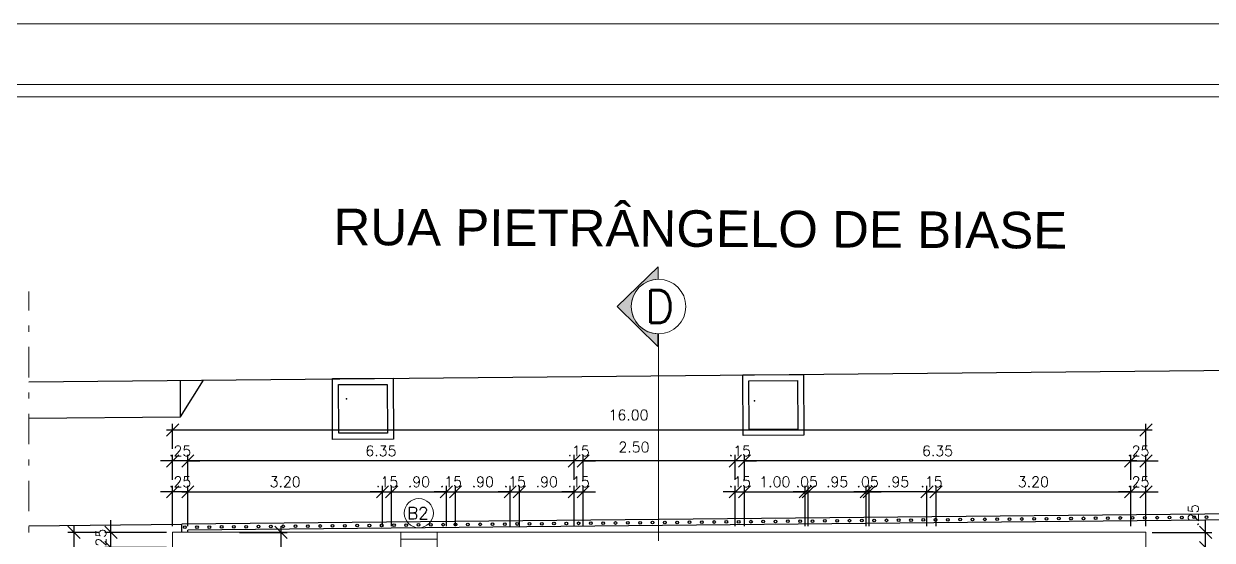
# Model space of a CAD drawing. Header units: millimetres. Extents: x 521 to 1055, y 261 to 520.
# Drawn here: x 563.24 to 582.78, y 336.83 to 345.32 of the extents above; entities that cross this region are included whole.
import ezdxf
from ezdxf.enums import TextEntityAlignment as Align

# ---------------------------------------------------------------- set-up
doc = ezdxf.new("R2010")
doc.units = ezdxf.units.MM
doc.linetypes.add('CONTINU', pattern=[0])
doc.linetypes.add('DASHDOTX2', pattern=[2, 1, -0.5, 0, -0.5])
doc.layers.add('0.1', color=8, linetype='Continuous', lineweight=13)
for name, color, linetype in [('01', 8, 'Continuous'), ('02', 1, 'Continuous'), ('parede', 5, 'Continuous'), ('PENA_02_VEG', 8, 'Continuous'), ('texto', 1, 'Continuous')]:
    doc.layers.add(name, color=color, linetype=linetype)
doc.styles.add('ROBERTO', font='swissek.ttf')
doc.styles.add('ROMANS', font='romans')
doc.styles.get("Standard").update_dxf_attribs({"font": 'romans.shx'})
doc.dimstyles.new('Fares Eng - 50', dxfattribs={"dimscale": 2, "dimtxt": 0.085, "dimasz": 0.1, "dimexe": 0.05, "dimexo": 0.05, "dimgap": 0.04, "dimtad": 1, "dimzin": 4, "dimdsep": 46, "dimtxsty": 'ROMANS', "dimblk1": 'OBLIQUE', "dimblk2": 'OBLIQUE', "dimsah": 1, "dimcen": 0.05, "dimdle": 0.05, "dimclrd": 8, "dimclre": 8, "dimclrt": 8, "dimaunit": 1, "dimadec": 0, "dimazin": 0, "dimtfac": 1, "dimtix": 1, "dimtmove": 2, "dimatfit": 0, "dimldrblk": 'OPEN90', "dimfxl": 1, "dimtolj": 1, "dimtzin": 0, "dimarcsym": 0})

# ---------------------------------------------------------------- blocks, each defined once
blk = doc.blocks.new('_OBLIQUE')
at = {"color": 0, "linetype": 'ByBlock'}
blk.add_line((-0.5, -0.5), (0.5, 0.5), dxfattribs=at)
blk = doc.blocks.new('*D1373')
at = {"layer": '0.1', "color": 8, "linetype": 'CONTINU', "lineweight": -2, "transparency": 16777216}
for p, q in [((565.838, 337.629), (569.238, 337.629)), ((565.938, 337.064), (565.938, 337.729)), ((569.138, 337.064), (569.138, 337.729))]:
    blk.add_line(p, q, dxfattribs=at)
at = {"layer": 'DEFPOINTS', "color": 0, "linetype": 'CONTINU', "lineweight": -2, "transparency": 16777216}
for p in [(569.138, 337.629), (565.938, 336.964), (569.138, 336.964)]:
    blk.add_point(p, dxfattribs=at)
at = {"layer": '0.1', "color": 8, "linetype": 'CONTINU', "lineweight": -2, "transparency": 16777216, "xscale": 0.2, "yscale": 0.2, "zscale": 0.2, "rotation": 180}
blk.add_blockref('_OBLIQUE', (565.938, 337.629), dxfattribs=at)
at = {"layer": '0.1', "color": 8, "linetype": 'CONTINU', "lineweight": -2, "transparency": 16777216, "xscale": 0.2, "yscale": 0.2, "zscale": 0.2}
blk.add_blockref('_OBLIQUE', (569.138, 337.629), dxfattribs=at)
at = {"layer": '0.1', "color": 8, "linetype": 'CONTINU', "transparency": 16777216, "insert": (567.538, 337.794), "char_height": 0.17, "attachment_point": 5, "style": 'ROMANS'}
blk.add_mtext('\\A1;3.20', dxfattribs=at)
blk = doc.blocks.new('_Open90')
at = {"color": 0, "linetype": 'ByBlock', "lineweight": -2}
for p, q in [((0, 0), (-1, 0)), ((-0.5, 0.5), (0, 0)), ((0, 0), (-0.5, -0.5))]:
    blk.add_line(p, q, dxfattribs=at)
blk = doc.blocks.new('*D1374')
at = {"layer": '0.1', "color": 8, "linetype": 'CONTINU', "lineweight": -2, "transparency": 16777216}
for p, q in [((565.688, 337.629), (565.488, 337.629)), ((565.688, 337.064), (565.688, 337.729)), ((565.938, 337.629), (565.688, 337.629)), ((565.938, 337.064), (565.938, 337.729)), ((565.938, 337.629), (566.138, 337.629))]:
    blk.add_line(p, q, dxfattribs=at)
at = {"layer": 'DEFPOINTS', "color": 0, "linetype": 'CONTINU', "lineweight": -2, "transparency": 16777216}
for p in [(565.688, 337.629), (565.688, 336.964), (565.938, 336.964)]:
    blk.add_point(p, dxfattribs=at)
at = {"layer": '0.1', "color": 8, "linetype": 'CONTINU', "lineweight": -2, "transparency": 16777216, "xscale": 0.2, "yscale": 0.2, "zscale": 0.2}
blk.add_blockref('_OBLIQUE', (565.688, 337.629), dxfattribs=at)
at = {"layer": '0.1', "color": 8, "linetype": 'CONTINU', "lineweight": -2, "transparency": 16777216, "xscale": 0.2, "yscale": 0.2, "zscale": 0.2, "rotation": 180}
blk.add_blockref('_OBLIQUE', (565.938, 337.629), dxfattribs=at)
at = {"layer": '0.1', "color": 8, "linetype": 'CONTINU', "transparency": 16777216, "insert": (565.813, 337.794), "char_height": 0.17, "attachment_point": 5, "style": 'ROMANS'}
blk.add_mtext('\\A1;.25', dxfattribs=at)
blk = doc.blocks.new('*D1375')
at = {"layer": '0.1', "color": 8, "linetype": 'CONTINU', "lineweight": -2, "transparency": 16777216}
for p, q in [((570.188, 337.629), (569.988, 337.629)), ((570.188, 337.064), (570.188, 337.729)), ((570.188, 337.629), (570.338, 337.629)), ((570.338, 337.064), (570.338, 337.729)), ((570.338, 337.629), (570.538, 337.629))]:
    blk.add_line(p, q, dxfattribs=at)
at = {"layer": 'DEFPOINTS', "color": 0, "linetype": 'CONTINU', "lineweight": -2, "transparency": 16777216}
for p in [(570.338, 337.629), (570.188, 336.964), (570.338, 336.964)]:
    blk.add_point(p, dxfattribs=at)
at = {"layer": '0.1', "color": 8, "linetype": 'CONTINU', "lineweight": -2, "transparency": 16777216, "xscale": 0.2, "yscale": 0.2, "zscale": 0.2}
blk.add_blockref('_OBLIQUE', (570.188, 337.629), dxfattribs=at)
at = {"layer": '0.1', "color": 8, "linetype": 'CONTINU', "lineweight": -2, "transparency": 16777216, "xscale": 0.2, "yscale": 0.2, "zscale": 0.2, "rotation": 180}
blk.add_blockref('_OBLIQUE', (570.338, 337.629), dxfattribs=at)
at = {"layer": '0.1', "color": 8, "linetype": 'CONTINU', "transparency": 16777216, "insert": (570.263, 337.794), "char_height": 0.17, "attachment_point": 5, "style": 'ROMANS'}
blk.add_mtext('\\A1;.15', dxfattribs=at)
blk = doc.blocks.new('*D1376')
at = {"layer": '0.1', "color": 8, "linetype": 'CONTINU', "lineweight": -2, "transparency": 16777216}
for p, q in [((570.238, 337.629), (571.338, 337.629)), ((570.338, 337.064), (570.338, 337.729)), ((571.238, 337.064), (571.238, 337.729))]:
    blk.add_line(p, q, dxfattribs=at)
at = {"layer": 'DEFPOINTS', "color": 0, "linetype": 'CONTINU', "lineweight": -2, "transparency": 16777216}
for p in [(571.238, 337.629), (570.338, 336.964), (571.238, 336.964)]:
    blk.add_point(p, dxfattribs=at)
at = {"layer": '0.1', "color": 8, "linetype": 'CONTINU', "lineweight": -2, "transparency": 16777216, "xscale": 0.2, "yscale": 0.2, "zscale": 0.2, "rotation": 180}
blk.add_blockref('_OBLIQUE', (570.338, 337.629), dxfattribs=at)
at = {"layer": '0.1', "color": 8, "linetype": 'CONTINU', "lineweight": -2, "transparency": 16777216, "xscale": 0.2, "yscale": 0.2, "zscale": 0.2}
blk.add_blockref('_OBLIQUE', (571.238, 337.629), dxfattribs=at)
at = {"layer": '0.1', "color": 8, "linetype": 'CONTINU', "transparency": 16777216, "insert": (570.788, 337.794), "char_height": 0.17, "attachment_point": 5, "style": 'ROMANS'}
blk.add_mtext('\\A1;.90', dxfattribs=at)
blk = doc.blocks.new('*D1377')
at = {"layer": '0.1', "color": 8, "linetype": 'CONTINU', "lineweight": -2, "transparency": 16777216}
for p, q in [((571.238, 337.629), (571.038, 337.629)), ((571.238, 337.064), (571.238, 337.729)), ((571.238, 337.629), (571.388, 337.629)), ((571.388, 337.064), (571.388, 337.729)), ((571.388, 337.629), (571.588, 337.629))]:
    blk.add_line(p, q, dxfattribs=at)
at = {"layer": 'DEFPOINTS', "color": 0, "linetype": 'CONTINU', "lineweight": -2, "transparency": 16777216}
for p in [(571.388, 337.629), (571.238, 336.964), (571.388, 336.964)]:
    blk.add_point(p, dxfattribs=at)
at = {"layer": '0.1', "color": 8, "linetype": 'CONTINU', "lineweight": -2, "transparency": 16777216, "xscale": 0.2, "yscale": 0.2, "zscale": 0.2}
blk.add_blockref('_OBLIQUE', (571.238, 337.629), dxfattribs=at)
at = {"layer": '0.1', "color": 8, "linetype": 'CONTINU', "lineweight": -2, "transparency": 16777216, "xscale": 0.2, "yscale": 0.2, "zscale": 0.2, "rotation": 180}
blk.add_blockref('_OBLIQUE', (571.388, 337.629), dxfattribs=at)
at = {"layer": '0.1', "color": 8, "linetype": 'CONTINU', "transparency": 16777216, "insert": (571.313, 337.794), "char_height": 0.17, "attachment_point": 5, "style": 'ROMANS'}
blk.add_mtext('\\A1;.15', dxfattribs=at)
blk = doc.blocks.new('*D1378')
at = {"layer": '0.1', "color": 8, "linetype": 'CONTINU', "lineweight": -2, "transparency": 16777216}
for p, q in [((571.288, 337.629), (572.388, 337.629)), ((571.388, 337.064), (571.388, 337.729)), ((572.288, 337.064), (572.288, 337.729))]:
    blk.add_line(p, q, dxfattribs=at)
at = {"layer": 'DEFPOINTS', "color": 0, "linetype": 'CONTINU', "lineweight": -2, "transparency": 16777216}
for p in [(572.288, 337.629), (571.388, 336.964), (572.288, 336.964)]:
    blk.add_point(p, dxfattribs=at)
at = {"layer": '0.1', "color": 8, "linetype": 'CONTINU', "lineweight": -2, "transparency": 16777216, "xscale": 0.2, "yscale": 0.2, "zscale": 0.2, "rotation": 180}
blk.add_blockref('_OBLIQUE', (571.388, 337.629), dxfattribs=at)
at = {"layer": '0.1', "color": 8, "linetype": 'CONTINU', "lineweight": -2, "transparency": 16777216, "xscale": 0.2, "yscale": 0.2, "zscale": 0.2}
blk.add_blockref('_OBLIQUE', (572.288, 337.629), dxfattribs=at)
at = {"layer": '0.1', "color": 8, "linetype": 'CONTINU', "transparency": 16777216, "insert": (571.838, 337.794), "char_height": 0.17, "attachment_point": 5, "style": 'ROMANS'}
blk.add_mtext('\\A1;.90', dxfattribs=at)
blk = doc.blocks.new('*D1379')
at = {"layer": '0.1', "color": 8, "linetype": 'CONTINU', "lineweight": -2, "transparency": 16777216}
for p, q in [((572.288, 337.629), (572.088, 337.629)), ((572.288, 337.064), (572.288, 337.729)), ((572.288, 337.629), (572.438, 337.629)), ((572.438, 337.064), (572.438, 337.729)), ((572.438, 337.629), (572.638, 337.629))]:
    blk.add_line(p, q, dxfattribs=at)
at = {"layer": 'DEFPOINTS', "color": 0, "linetype": 'CONTINU', "lineweight": -2, "transparency": 16777216}
for p in [(572.438, 337.629), (572.288, 336.964), (572.438, 336.964)]:
    blk.add_point(p, dxfattribs=at)
at = {"layer": '0.1', "color": 8, "linetype": 'CONTINU', "lineweight": -2, "transparency": 16777216, "xscale": 0.2, "yscale": 0.2, "zscale": 0.2}
blk.add_blockref('_OBLIQUE', (572.288, 337.629), dxfattribs=at)
at = {"layer": '0.1', "color": 8, "linetype": 'CONTINU', "lineweight": -2, "transparency": 16777216, "xscale": 0.2, "yscale": 0.2, "zscale": 0.2, "rotation": 180}
blk.add_blockref('_OBLIQUE', (572.438, 337.629), dxfattribs=at)
at = {"layer": '0.1', "color": 8, "linetype": 'CONTINU', "transparency": 16777216, "insert": (572.363, 337.794), "char_height": 0.17, "attachment_point": 5, "style": 'ROMANS'}
blk.add_mtext('\\A1;.15', dxfattribs=at)
blk = doc.blocks.new('*D1380')
at = {"layer": '0.1', "color": 8, "linetype": 'CONTINU', "lineweight": -2, "transparency": 16777216}
for p, q in [((574.938, 337.629), (574.738, 337.629)), ((574.938, 337.064), (574.938, 337.729)), ((574.938, 337.629), (575.088, 337.629)), ((575.088, 337.064), (575.088, 337.729)), ((575.088, 337.629), (575.288, 337.629))]:
    blk.add_line(p, q, dxfattribs=at)
at = {"layer": 'DEFPOINTS', "color": 0, "linetype": 'CONTINU', "lineweight": -2, "transparency": 16777216}
for p in [(575.088, 337.629), (574.938, 336.964), (575.088, 336.964)]:
    blk.add_point(p, dxfattribs=at)
at = {"layer": '0.1', "color": 8, "linetype": 'CONTINU', "lineweight": -2, "transparency": 16777216, "xscale": 0.2, "yscale": 0.2, "zscale": 0.2}
blk.add_blockref('_OBLIQUE', (574.938, 337.629), dxfattribs=at)
at = {"layer": '0.1', "color": 8, "linetype": 'CONTINU', "lineweight": -2, "transparency": 16777216, "xscale": 0.2, "yscale": 0.2, "zscale": 0.2, "rotation": 180}
blk.add_blockref('_OBLIQUE', (575.088, 337.629), dxfattribs=at)
at = {"layer": '0.1', "color": 8, "linetype": 'CONTINU', "transparency": 16777216, "insert": (575.013, 337.794), "char_height": 0.17, "attachment_point": 5, "style": 'ROMANS'}
blk.add_mtext('\\A1;.15', dxfattribs=at)
blk = doc.blocks.new('*D1381')
at = {"layer": '0.1', "color": 8, "linetype": 'CONTINU', "lineweight": -2, "transparency": 16777216}
for p, q in [((574.988, 337.629), (576.188, 337.629)), ((575.088, 337.064), (575.088, 337.729)), ((576.088, 337.064), (576.088, 337.729))]:
    blk.add_line(p, q, dxfattribs=at)
at = {"layer": 'DEFPOINTS', "color": 0, "linetype": 'CONTINU', "lineweight": -2, "transparency": 16777216}
for p in [(576.088, 337.629), (575.088, 336.964), (576.088, 336.964)]:
    blk.add_point(p, dxfattribs=at)
at = {"layer": '0.1', "color": 8, "linetype": 'CONTINU', "lineweight": -2, "transparency": 16777216, "xscale": 0.2, "yscale": 0.2, "zscale": 0.2, "rotation": 180}
blk.add_blockref('_OBLIQUE', (575.088, 337.629), dxfattribs=at)
at = {"layer": '0.1', "color": 8, "linetype": 'CONTINU', "lineweight": -2, "transparency": 16777216, "xscale": 0.2, "yscale": 0.2, "zscale": 0.2}
blk.add_blockref('_OBLIQUE', (576.088, 337.629), dxfattribs=at)
at = {"layer": '0.1', "color": 8, "linetype": 'CONTINU', "transparency": 16777216, "insert": (575.588, 337.794), "char_height": 0.17, "attachment_point": 5, "style": 'ROMANS'}
blk.add_mtext('\\A1;1.00', dxfattribs=at)
blk = doc.blocks.new('*D1382')
at = {"layer": '0.1', "color": 8, "linetype": 'CONTINU', "lineweight": -2, "transparency": 16777216}
for p, q in [((576.088, 337.629), (575.888, 337.629)), ((576.088, 337.064), (576.088, 337.729)), ((576.088, 337.629), (576.138, 337.629)), ((576.138, 337.064), (576.138, 337.729)), ((576.138, 337.629), (576.338, 337.629))]:
    blk.add_line(p, q, dxfattribs=at)
at = {"layer": 'DEFPOINTS', "color": 0, "linetype": 'CONTINU', "lineweight": -2, "transparency": 16777216}
for p in [(576.138, 337.629), (576.088, 336.964), (576.138, 336.964)]:
    blk.add_point(p, dxfattribs=at)
at = {"layer": '0.1', "color": 8, "linetype": 'CONTINU', "lineweight": -2, "transparency": 16777216, "xscale": 0.2, "yscale": 0.2, "zscale": 0.2}
blk.add_blockref('_OBLIQUE', (576.088, 337.629), dxfattribs=at)
at = {"layer": '0.1', "color": 8, "linetype": 'CONTINU', "lineweight": -2, "transparency": 16777216, "xscale": 0.2, "yscale": 0.2, "zscale": 0.2, "rotation": 180}
blk.add_blockref('_OBLIQUE', (576.138, 337.629), dxfattribs=at)
at = {"layer": '0.1', "color": 8, "linetype": 'CONTINU', "transparency": 16777216, "insert": (576.113, 337.794), "char_height": 0.17, "attachment_point": 5, "style": 'ROMANS'}
blk.add_mtext('\\A1;.05', dxfattribs=at)
blk = doc.blocks.new('*D1383')
at = {"layer": '0.1', "color": 8, "linetype": 'CONTINU', "lineweight": -2, "transparency": 16777216}
for p, q in [((576.038, 337.629), (577.188, 337.629)), ((576.138, 337.064), (576.138, 337.729)), ((577.088, 337.064), (577.088, 337.729))]:
    blk.add_line(p, q, dxfattribs=at)
at = {"layer": 'DEFPOINTS', "color": 0, "linetype": 'CONTINU', "lineweight": -2, "transparency": 16777216}
for p in [(577.088, 337.629), (576.138, 336.964), (577.088, 336.964)]:
    blk.add_point(p, dxfattribs=at)
at = {"layer": '0.1', "color": 8, "linetype": 'CONTINU', "lineweight": -2, "transparency": 16777216, "xscale": 0.2, "yscale": 0.2, "zscale": 0.2, "rotation": 180}
blk.add_blockref('_OBLIQUE', (576.138, 337.629), dxfattribs=at)
at = {"layer": '0.1', "color": 8, "linetype": 'CONTINU', "lineweight": -2, "transparency": 16777216, "xscale": 0.2, "yscale": 0.2, "zscale": 0.2}
blk.add_blockref('_OBLIQUE', (577.088, 337.629), dxfattribs=at)
at = {"layer": '0.1', "color": 8, "linetype": 'CONTINU', "transparency": 16777216, "insert": (576.613, 337.794), "char_height": 0.17, "attachment_point": 5, "style": 'ROMANS'}
blk.add_mtext('\\A1;.95', dxfattribs=at)
blk = doc.blocks.new('*D1384')
at = {"layer": '0.1', "color": 8, "linetype": 'CONTINU', "lineweight": -2, "transparency": 16777216}
for p, q in [((578.088, 337.629), (577.888, 337.629)), ((578.088, 337.064), (578.088, 337.729)), ((578.088, 337.629), (578.238, 337.629)), ((578.238, 337.064), (578.238, 337.729)), ((578.238, 337.629), (578.438, 337.629))]:
    blk.add_line(p, q, dxfattribs=at)
at = {"layer": 'DEFPOINTS', "color": 0, "linetype": 'CONTINU', "lineweight": -2, "transparency": 16777216}
for p in [(578.238, 337.629), (578.088, 336.964), (578.238, 336.964)]:
    blk.add_point(p, dxfattribs=at)
at = {"layer": '0.1', "color": 8, "linetype": 'CONTINU', "lineweight": -2, "transparency": 16777216, "xscale": 0.2, "yscale": 0.2, "zscale": 0.2}
blk.add_blockref('_OBLIQUE', (578.088, 337.629), dxfattribs=at)
at = {"layer": '0.1', "color": 8, "linetype": 'CONTINU', "lineweight": -2, "transparency": 16777216, "xscale": 0.2, "yscale": 0.2, "zscale": 0.2, "rotation": 180}
blk.add_blockref('_OBLIQUE', (578.238, 337.629), dxfattribs=at)
at = {"layer": '0.1', "color": 8, "linetype": 'CONTINU', "transparency": 16777216, "insert": (578.163, 337.794), "char_height": 0.17, "attachment_point": 5, "style": 'ROMANS'}
blk.add_mtext('\\A1;.15', dxfattribs=at)
blk = doc.blocks.new('*D1385')
at = {"layer": '0.1', "color": 8, "linetype": 'CONTINU', "lineweight": -2, "transparency": 16777216}
for p, q in [((578.138, 337.629), (581.538, 337.629)), ((578.238, 337.064), (578.238, 337.729)), ((581.438, 337.064), (581.438, 337.729))]:
    blk.add_line(p, q, dxfattribs=at)
at = {"layer": 'DEFPOINTS', "color": 0, "linetype": 'CONTINU', "lineweight": -2, "transparency": 16777216}
for p in [(581.438, 337.629), (578.238, 336.964), (581.438, 336.964)]:
    blk.add_point(p, dxfattribs=at)
at = {"layer": '0.1', "color": 8, "linetype": 'CONTINU', "lineweight": -2, "transparency": 16777216, "xscale": 0.2, "yscale": 0.2, "zscale": 0.2, "rotation": 180}
blk.add_blockref('_OBLIQUE', (578.238, 337.629), dxfattribs=at)
at = {"layer": '0.1', "color": 8, "linetype": 'CONTINU', "lineweight": -2, "transparency": 16777216, "xscale": 0.2, "yscale": 0.2, "zscale": 0.2}
blk.add_blockref('_OBLIQUE', (581.438, 337.629), dxfattribs=at)
at = {"layer": '0.1', "color": 8, "linetype": 'CONTINU', "transparency": 16777216, "insert": (579.838, 337.794), "char_height": 0.17, "attachment_point": 5, "style": 'ROMANS'}
blk.add_mtext('\\A1;3.20', dxfattribs=at)
blk = doc.blocks.new('*D1386')
at = {"layer": '0.1', "color": 8, "linetype": 'CONTINU', "lineweight": -2, "transparency": 16777216}
for p, q in [((581.438, 337.629), (581.238, 337.629)), ((581.438, 337.064), (581.438, 337.729)), ((581.438, 337.629), (581.688, 337.629)), ((581.688, 337.064), (581.688, 337.729)), ((581.688, 337.629), (581.888, 337.629))]:
    blk.add_line(p, q, dxfattribs=at)
at = {"layer": 'DEFPOINTS', "color": 0, "linetype": 'CONTINU', "lineweight": -2, "transparency": 16777216}
for p in [(581.688, 337.629), (581.438, 336.964), (581.688, 336.964)]:
    blk.add_point(p, dxfattribs=at)
at = {"layer": '0.1', "color": 8, "linetype": 'CONTINU', "lineweight": -2, "transparency": 16777216, "xscale": 0.2, "yscale": 0.2, "zscale": 0.2}
blk.add_blockref('_OBLIQUE', (581.438, 337.629), dxfattribs=at)
at = {"layer": '0.1', "color": 8, "linetype": 'CONTINU', "lineweight": -2, "transparency": 16777216, "xscale": 0.2, "yscale": 0.2, "zscale": 0.2, "rotation": 180}
blk.add_blockref('_OBLIQUE', (581.688, 337.629), dxfattribs=at)
at = {"layer": '0.1', "color": 8, "linetype": 'CONTINU', "transparency": 16777216, "insert": (581.563, 337.794), "char_height": 0.17, "attachment_point": 5, "style": 'ROMANS'}
blk.add_mtext('\\A1;.25', dxfattribs=at)
blk = doc.blocks.new('*D1387')
at = {"layer": '0.1', "color": 8, "linetype": 'CONTINU', "lineweight": -2, "transparency": 16777216}
for p, q in [((575.088, 337.829), (575.088, 338.237)), ((581.438, 337.829), (581.438, 338.237)), ((581.538, 338.137), (574.988, 338.137))]:
    blk.add_line(p, q, dxfattribs=at)
at = {"layer": 'DEFPOINTS', "color": 0, "linetype": 'CONTINU', "lineweight": -2, "transparency": 16777216}
for p in [(575.088, 338.137), (575.088, 337.729), (581.438, 337.729)]:
    blk.add_point(p, dxfattribs=at)
at = {"layer": '0.1', "color": 8, "linetype": 'CONTINU', "lineweight": -2, "transparency": 16777216, "xscale": 0.2, "yscale": 0.2, "zscale": 0.2, "rotation": 180}
blk.add_blockref('_OBLIQUE', (575.088, 338.137), dxfattribs=at)
at = {"layer": '0.1', "color": 8, "linetype": 'CONTINU', "lineweight": -2, "transparency": 16777216, "xscale": 0.2, "yscale": 0.2, "zscale": 0.2}
blk.add_blockref('_OBLIQUE', (581.438, 338.137), dxfattribs=at)
at = {"layer": '0.1', "color": 8, "linetype": 'CONTINU', "transparency": 16777216, "insert": (578.263, 338.302), "char_height": 0.17, "attachment_point": 5, "style": 'ROMANS'}
blk.add_mtext('\\A1;6.35', dxfattribs=at)
blk = doc.blocks.new('*D1388')
at = {"layer": '0.1', "color": 8, "linetype": 'CONTINU', "lineweight": -2, "transparency": 16777216}
for p, q in [((581.438, 337.829), (581.438, 338.237)), ((581.688, 337.829), (581.688, 338.237)), ((581.438, 338.137), (581.238, 338.137)), ((581.438, 338.137), (581.688, 338.137)), ((581.688, 338.137), (581.888, 338.137))]:
    blk.add_line(p, q, dxfattribs=at)
at = {"layer": 'DEFPOINTS', "color": 0, "linetype": 'CONTINU', "lineweight": -2, "transparency": 16777216}
for p in [(581.688, 338.137), (581.438, 337.729), (581.688, 337.729)]:
    blk.add_point(p, dxfattribs=at)
at = {"layer": '0.1', "color": 8, "linetype": 'CONTINU', "lineweight": -2, "transparency": 16777216, "xscale": 0.2, "yscale": 0.2, "zscale": 0.2}
blk.add_blockref('_OBLIQUE', (581.438, 338.137), dxfattribs=at)
at = {"layer": '0.1', "color": 8, "linetype": 'CONTINU', "lineweight": -2, "transparency": 16777216, "xscale": 0.2, "yscale": 0.2, "zscale": 0.2, "rotation": 180}
blk.add_blockref('_OBLIQUE', (581.688, 338.137), dxfattribs=at)
at = {"layer": '0.1', "color": 8, "linetype": 'CONTINU', "transparency": 16777216, "insert": (581.563, 338.302), "char_height": 0.17, "attachment_point": 5, "style": 'ROMANS'}
blk.add_mtext('\\A1;.25', dxfattribs=at)
blk = doc.blocks.new('*D1389')
at = {"layer": '0.1', "color": 8, "linetype": 'CONTINU', "lineweight": -2, "transparency": 16777216}
for p, q in [((574.938, 337.829), (574.938, 338.237)), ((575.088, 337.829), (575.088, 338.237)), ((574.938, 338.137), (574.738, 338.137)), ((575.088, 338.137), (574.938, 338.137)), ((575.088, 338.137), (575.288, 338.137))]:
    blk.add_line(p, q, dxfattribs=at)
at = {"layer": 'DEFPOINTS', "color": 0, "linetype": 'CONTINU', "lineweight": -2, "transparency": 16777216}
for p in [(574.938, 338.137), (574.938, 337.729), (575.088, 337.729)]:
    blk.add_point(p, dxfattribs=at)
at = {"layer": '0.1', "color": 8, "linetype": 'CONTINU', "lineweight": -2, "transparency": 16777216, "xscale": 0.2, "yscale": 0.2, "zscale": 0.2}
blk.add_blockref('_OBLIQUE', (574.938, 338.137), dxfattribs=at)
at = {"layer": '0.1', "color": 8, "linetype": 'CONTINU', "lineweight": -2, "transparency": 16777216, "xscale": 0.2, "yscale": 0.2, "zscale": 0.2, "rotation": 180}
blk.add_blockref('_OBLIQUE', (575.088, 338.137), dxfattribs=at)
at = {"layer": '0.1', "color": 8, "linetype": 'CONTINU', "transparency": 16777216, "insert": (575.013, 338.302), "char_height": 0.17, "attachment_point": 5, "style": 'ROMANS'}
blk.add_mtext('\\A1;.15', dxfattribs=at)
blk = doc.blocks.new('*D1390')
at = {"layer": '0.1', "color": 8, "linetype": 'CONTINU', "lineweight": -2, "transparency": 16777216}
for p, q in [((572.438, 337.829), (572.438, 338.237)), ((574.938, 337.829), (574.938, 338.237)), ((575.038, 338.137), (572.338, 338.137))]:
    blk.add_line(p, q, dxfattribs=at)
at = {"layer": 'DEFPOINTS', "color": 0, "linetype": 'CONTINU', "lineweight": -2, "transparency": 16777216}
for p in [(572.438, 338.137), (572.438, 337.729), (574.938, 337.729)]:
    blk.add_point(p, dxfattribs=at)
at = {"layer": '0.1', "color": 8, "linetype": 'CONTINU', "lineweight": -2, "transparency": 16777216, "xscale": 0.2, "yscale": 0.2, "zscale": 0.2, "rotation": 180}
blk.add_blockref('_OBLIQUE', (572.438, 338.137), dxfattribs=at)
at = {"layer": '0.1', "color": 8, "linetype": 'CONTINU', "lineweight": -2, "transparency": 16777216, "xscale": 0.2, "yscale": 0.2, "zscale": 0.2}
blk.add_blockref('_OBLIQUE', (574.938, 338.137), dxfattribs=at)
at = {"layer": '0.1', "color": 8, "linetype": 'CONTINU', "transparency": 16777216, "insert": (573.272, 338.364), "char_height": 0.17, "attachment_point": 5, "style": 'ROMANS'}
blk.add_mtext('\\A1;2.50', dxfattribs=at)
blk = doc.blocks.new('*D1391')
at = {"layer": '0.1', "color": 8, "linetype": 'CONTINU', "lineweight": -2, "transparency": 16777216}
for p, q in [((572.288, 337.829), (572.288, 338.237)), ((572.438, 337.829), (572.438, 338.237)), ((572.288, 338.137), (572.088, 338.137)), ((572.438, 338.137), (572.288, 338.137)), ((572.438, 338.137), (572.638, 338.137))]:
    blk.add_line(p, q, dxfattribs=at)
at = {"layer": 'DEFPOINTS', "color": 0, "linetype": 'CONTINU', "lineweight": -2, "transparency": 16777216}
for p in [(572.288, 338.137), (572.288, 337.729), (572.438, 337.729)]:
    blk.add_point(p, dxfattribs=at)
at = {"layer": '0.1', "color": 8, "linetype": 'CONTINU', "lineweight": -2, "transparency": 16777216, "xscale": 0.2, "yscale": 0.2, "zscale": 0.2}
blk.add_blockref('_OBLIQUE', (572.288, 338.137), dxfattribs=at)
at = {"layer": '0.1', "color": 8, "linetype": 'CONTINU', "lineweight": -2, "transparency": 16777216, "xscale": 0.2, "yscale": 0.2, "zscale": 0.2, "rotation": 180}
blk.add_blockref('_OBLIQUE', (572.438, 338.137), dxfattribs=at)
at = {"layer": '0.1', "color": 8, "linetype": 'CONTINU', "transparency": 16777216, "insert": (572.363, 338.302), "char_height": 0.17, "attachment_point": 5, "style": 'ROMANS'}
blk.add_mtext('\\A1;.15', dxfattribs=at)
blk = doc.blocks.new('*D1392')
at = {"layer": '0.1', "color": 8, "linetype": 'CONTINU', "lineweight": -2, "transparency": 16777216}
for p, q in [((565.938, 337.829), (565.938, 338.237)), ((572.288, 337.829), (572.288, 338.237)), ((572.388, 338.137), (565.838, 338.137))]:
    blk.add_line(p, q, dxfattribs=at)
at = {"layer": 'DEFPOINTS', "color": 0, "linetype": 'CONTINU', "lineweight": -2, "transparency": 16777216}
for p in [(565.938, 338.137), (565.938, 337.729), (572.288, 337.729)]:
    blk.add_point(p, dxfattribs=at)
at = {"layer": '0.1', "color": 8, "linetype": 'CONTINU', "lineweight": -2, "transparency": 16777216, "xscale": 0.2, "yscale": 0.2, "zscale": 0.2, "rotation": 180}
blk.add_blockref('_OBLIQUE', (565.938, 338.137), dxfattribs=at)
at = {"layer": '0.1', "color": 8, "linetype": 'CONTINU', "lineweight": -2, "transparency": 16777216, "xscale": 0.2, "yscale": 0.2, "zscale": 0.2}
blk.add_blockref('_OBLIQUE', (572.288, 338.137), dxfattribs=at)
at = {"layer": '0.1', "color": 8, "linetype": 'CONTINU', "transparency": 16777216, "insert": (569.113, 338.302), "char_height": 0.17, "attachment_point": 5, "style": 'ROMANS'}
blk.add_mtext('\\A1;6.35', dxfattribs=at)
blk = doc.blocks.new('*D1393')
at = {"layer": '0.1', "color": 8, "linetype": 'CONTINU', "lineweight": -2, "transparency": 16777216}
for p, q in [((565.688, 337.829), (565.688, 338.237)), ((565.938, 337.829), (565.938, 338.237)), ((565.688, 338.137), (565.488, 338.137)), ((565.938, 338.137), (565.688, 338.137)), ((565.938, 338.137), (566.138, 338.137))]:
    blk.add_line(p, q, dxfattribs=at)
at = {"layer": 'DEFPOINTS', "color": 0, "linetype": 'CONTINU', "lineweight": -2, "transparency": 16777216}
for p in [(565.688, 338.137), (565.688, 337.729), (565.938, 337.729)]:
    blk.add_point(p, dxfattribs=at)
at = {"layer": '0.1', "color": 8, "linetype": 'CONTINU', "lineweight": -2, "transparency": 16777216, "xscale": 0.2, "yscale": 0.2, "zscale": 0.2}
blk.add_blockref('_OBLIQUE', (565.688, 338.137), dxfattribs=at)
at = {"layer": '0.1', "color": 8, "linetype": 'CONTINU', "lineweight": -2, "transparency": 16777216, "xscale": 0.2, "yscale": 0.2, "zscale": 0.2, "rotation": 180}
blk.add_blockref('_OBLIQUE', (565.938, 338.137), dxfattribs=at)
at = {"layer": '0.1', "color": 8, "linetype": 'CONTINU', "transparency": 16777216, "insert": (565.813, 338.302), "char_height": 0.17, "attachment_point": 5, "style": 'ROMANS'}
blk.add_mtext('\\A1;.25', dxfattribs=at)
blk = doc.blocks.new('*D1394')
at = {"layer": '0.1', "color": 8, "linetype": 'CONTINU', "lineweight": -2, "transparency": 16777216}
for p, q in [((581.788, 338.645), (565.588, 338.645)), ((565.688, 338.337), (565.688, 338.745)), ((581.688, 338.337), (581.688, 338.745))]:
    blk.add_line(p, q, dxfattribs=at)
at = {"layer": 'DEFPOINTS', "color": 0, "linetype": 'CONTINU', "lineweight": -2, "transparency": 16777216}
for p in [(565.688, 338.645), (565.688, 338.237), (581.688, 338.237)]:
    blk.add_point(p, dxfattribs=at)
at = {"layer": '0.1', "color": 8, "linetype": 'CONTINU', "lineweight": -2, "transparency": 16777216, "xscale": 0.2, "yscale": 0.2, "zscale": 0.2, "rotation": 180}
blk.add_blockref('_OBLIQUE', (565.688, 338.645), dxfattribs=at)
at = {"layer": '0.1', "color": 8, "linetype": 'CONTINU', "lineweight": -2, "transparency": 16777216, "xscale": 0.2, "yscale": 0.2, "zscale": 0.2}
blk.add_blockref('_OBLIQUE', (581.688, 338.645), dxfattribs=at)
at = {"layer": '0.1', "color": 8, "linetype": 'CONTINU', "transparency": 16777216, "insert": (573.183, 338.892), "char_height": 0.17, "attachment_point": 5, "style": 'ROMANS'}
blk.add_mtext('\\A1;16.00', dxfattribs=at)
blk = doc.blocks.new('*D1428')
at = {"layer": '0.1', "color": 8, "linetype": 'CONTINU', "lineweight": -2, "transparency": 16777216}
for p, q in [((564.675, 336.964), (564.675, 337.164)), ((565.588, 336.964), (564.575, 336.964)), ((564.675, 336.714), (564.675, 336.964)), ((565.588, 336.714), (564.575, 336.714)), ((564.675, 336.714), (564.675, 336.514))]:
    blk.add_line(p, q, dxfattribs=at)
at = {"layer": 'DEFPOINTS', "color": 0, "linetype": 'CONTINU', "lineweight": -2, "transparency": 16777216}
for p in [(564.675, 336.964), (565.688, 336.964), (565.688, 336.714)]:
    blk.add_point(p, dxfattribs=at)
at = {"layer": '0.1', "color": 8, "linetype": 'CONTINU', "lineweight": -2, "transparency": 16777216, "xscale": 0.2, "yscale": 0.2, "zscale": 0.2}
for p, rotation in [((564.675, 336.964), 270), ((564.675, 336.714), 90)]:
    blk.add_blockref('_OBLIQUE', p, dxfattribs=dict(at, rotation=rotation))
at = {"layer": '0.1', "color": 8, "linetype": 'CONTINU', "transparency": 16777216, "insert": (564.51, 336.839), "char_height": 0.17, "attachment_point": 5, "rotation": 90, "style": 'ROMANS'}
blk.add_mtext('\\A1;.25', dxfattribs=at)
blk = doc.blocks.new('*D1429')
at = {"layer": '0.1', "color": 8, "linetype": 'CONTINU', "lineweight": -2, "transparency": 16777216}
for p, q in [((564.068, 286.864), (564.068, 337.064)), ((564.475, 336.964), (563.968, 336.964)), ((564.475, 286.964), (563.968, 286.964))]:
    blk.add_line(p, q, dxfattribs=at)
at = {"layer": 'DEFPOINTS', "color": 0, "linetype": 'CONTINU', "lineweight": -2, "transparency": 16777216}
for p in [(564.068, 336.964), (564.575, 336.964), (564.575, 286.964)]:
    blk.add_point(p, dxfattribs=at)
at = {"layer": '0.1', "color": 8, "linetype": 'CONTINU', "lineweight": -2, "transparency": 16777216, "xscale": 0.2, "yscale": 0.2, "zscale": 0.2}
for p, rotation in [((564.068, 336.964), 90), ((564.068, 286.964), 270)]:
    blk.add_blockref('_OBLIQUE', p, dxfattribs=dict(at, rotation=rotation))
at = {"layer": '0.1', "color": 8, "linetype": 'CONTINU', "transparency": 16777216, "insert": (563.903, 311.964), "char_height": 0.17, "attachment_point": 5, "rotation": 90, "style": 'ROMANS'}
blk.add_mtext('\\A1;50.00', dxfattribs=at)
blk = doc.blocks.new('*D1639')
at = {"layer": '0.1', "color": 8, "linetype": 'CONTINU', "lineweight": -2, "transparency": 16777216}
for p, q in [((567.471, 335.864), (567.471, 337.064)), ((566.788, 336.964), (567.571, 336.964)), ((566.788, 335.964), (567.571, 335.964))]:
    blk.add_line(p, q, dxfattribs=at)
at = {"layer": 'DEFPOINTS', "color": 0, "linetype": 'CONTINU', "lineweight": -2, "transparency": 16777216}
for p in [(566.688, 336.964), (567.471, 336.964), (566.688, 335.964)]:
    blk.add_point(p, dxfattribs=at)
at = {"layer": '0.1', "color": 8, "linetype": 'CONTINU', "lineweight": -2, "transparency": 16777216, "xscale": 0.2, "yscale": 0.2, "zscale": 0.2}
for p, rotation in [((567.471, 336.964), 90), ((567.471, 335.964), 270)]:
    blk.add_blockref('_OBLIQUE', p, dxfattribs=dict(at, rotation=rotation))
at = {"layer": '0.1', "color": 8, "linetype": 'CONTINU', "transparency": 16777216, "insert": (567.306, 336.464), "char_height": 0.17, "attachment_point": 5, "rotation": 90, "style": 'ROMANS'}
blk.add_mtext('\\A1;1.00', dxfattribs=at)
blk = doc.blocks.new('*D1653')
at = {"layer": '0.1', "color": 8, "linetype": 'CONTINU', "lineweight": -2, "transparency": 16777216}
for p, q in [((582.669, 336.964), (582.669, 337.164)), ((581.788, 336.964), (582.769, 336.964)), ((582.669, 336.714), (582.669, 336.964)), ((581.788, 336.714), (582.769, 336.714)), ((582.669, 336.714), (582.669, 336.514))]:
    blk.add_line(p, q, dxfattribs=at)
at = {"layer": 'DEFPOINTS', "color": 0, "linetype": 'CONTINU', "lineweight": -2, "transparency": 16777216}
for p in [(581.688, 336.964), (582.669, 336.964), (581.688, 336.714)]:
    blk.add_point(p, dxfattribs=at)
at = {"layer": '0.1', "color": 8, "linetype": 'CONTINU', "lineweight": -2, "transparency": 16777216, "xscale": 0.2, "yscale": 0.2, "zscale": 0.2}
for p, rotation in [((582.669, 336.964), 270), ((582.669, 336.714), 90)]:
    blk.add_blockref('_OBLIQUE', p, dxfattribs=dict(at, rotation=rotation))
at = {"layer": '0.1', "color": 8, "linetype": 'CONTINU', "transparency": 16777216, "insert": (582.469, 337.243), "char_height": 0.17, "attachment_point": 5, "rotation": 90, "style": 'ROMANS'}
blk.add_mtext('\\A1;.25', dxfattribs=at)
blk = doc.blocks.new('*D1454')
at = {"layer": '0.1', "color": 8, "linetype": 'CONTINU', "lineweight": -2, "transparency": 16777216}
for p, q in [((578.188, 337.629), (577.038, 337.629)), ((577.138, 337.064), (577.138, 337.729)), ((578.088, 337.064), (578.088, 337.729))]:
    blk.add_line(p, q, dxfattribs=at)
at = {"layer": 'DEFPOINTS', "color": 0, "linetype": 'CONTINU', "lineweight": -2, "transparency": 16777216}
for p in [(577.138, 337.629), (577.138, 336.964), (578.088, 336.964)]:
    blk.add_point(p, dxfattribs=at)
at = {"layer": '0.1', "color": 8, "linetype": 'CONTINU', "lineweight": -2, "transparency": 16777216, "xscale": 0.2, "yscale": 0.2, "zscale": 0.2, "rotation": 180}
blk.add_blockref('_OBLIQUE', (577.138, 337.629), dxfattribs=at)
at = {"layer": '0.1', "color": 8, "linetype": 'CONTINU', "lineweight": -2, "transparency": 16777216, "xscale": 0.2, "yscale": 0.2, "zscale": 0.2}
blk.add_blockref('_OBLIQUE', (578.088, 337.629), dxfattribs=at)
at = {"layer": '0.1', "color": 8, "linetype": 'CONTINU', "transparency": 16777216, "insert": (577.613, 337.794), "char_height": 0.17, "attachment_point": 5, "style": 'ROMANS'}
blk.add_mtext('\\A1;.95', dxfattribs=at)
blk = doc.blocks.new('*D1455')
at = {"layer": '0.1', "color": 8, "linetype": 'CONTINU', "lineweight": -2, "transparency": 16777216}
for p, q in [((577.088, 337.629), (576.888, 337.629)), ((577.088, 337.064), (577.088, 337.729)), ((577.138, 337.629), (577.088, 337.629)), ((577.138, 337.064), (577.138, 337.729)), ((577.138, 337.629), (577.338, 337.629))]:
    blk.add_line(p, q, dxfattribs=at)
at = {"layer": 'DEFPOINTS', "color": 0, "linetype": 'CONTINU', "lineweight": -2, "transparency": 16777216}
for p in [(577.088, 337.629), (577.088, 336.964), (577.138, 336.964)]:
    blk.add_point(p, dxfattribs=at)
at = {"layer": '0.1', "color": 8, "linetype": 'CONTINU', "lineweight": -2, "transparency": 16777216, "xscale": 0.2, "yscale": 0.2, "zscale": 0.2}
blk.add_blockref('_OBLIQUE', (577.088, 337.629), dxfattribs=at)
at = {"layer": '0.1', "color": 8, "linetype": 'CONTINU', "lineweight": -2, "transparency": 16777216, "xscale": 0.2, "yscale": 0.2, "zscale": 0.2, "rotation": 180}
blk.add_blockref('_OBLIQUE', (577.138, 337.629), dxfattribs=at)
at = {"layer": '0.1', "color": 8, "linetype": 'CONTINU', "transparency": 16777216, "insert": (577.113, 337.794), "char_height": 0.17, "attachment_point": 5, "style": 'ROMANS'}
blk.add_mtext('\\A1;.05', dxfattribs=at)
blk = doc.blocks.new('Cor-4A')
h = blk.add_hatch(color=1)
edge = h.paths.add_edge_path()
edge.add_line((-0.00005, -0.00732), (-0.00757, 0))
edge.add_line((-0.00757, 0), (-0.00014, 0.00731))
edge.add_line((-0.00014, 0.00731), (-0.00014, 0.005))
edge.add_arc((0, 0), 0.005, 91.6216, 269.468)
edge.add_line((-0.00005, -0.005), (-0.00005, -0.00732))
at = {"linetype": 'DASHDOTX2'}
blk.add_line((0, 0.03735), (0, 0.005), dxfattribs=at)
at = {"color": 1}
blk.add_lwpolyline([(-0.00005, -0.00732), (-0.00757, 0), (-0.00014, 0.00731), (-0.00014, 0.005, 0.98138), (-0.00005, -0.005)], format="xyb", close=True, dxfattribs=at)
blk.add_circle((0, 0), 0.005, dxfattribs=at)
at = {"color": 3, "style": 'ROMANS'}
blk.add_attdef('O', text='', height=0.006, rotation=90, dxfattribs=at).set_placement((0.00019, 0), align=Align.MIDDLE)
blk = doc.blocks.new('*D1467')
at = {"layer": '0.1', "color": 8, "linetype": 'CONTINU', "lineweight": -2, "transparency": 16777216}
for p, q in [((569.138, 337.629), (568.938, 337.629)), ((569.138, 337.064), (569.138, 337.729)), ((569.138, 337.629), (569.288, 337.629)), ((569.288, 337.064), (569.288, 337.729)), ((569.288, 337.629), (569.488, 337.629))]:
    blk.add_line(p, q, dxfattribs=at)
at = {"layer": 'DEFPOINTS', "color": 0, "linetype": 'CONTINU', "lineweight": -2, "transparency": 16777216}
for p in [(569.288, 337.629), (569.138, 336.964), (569.288, 336.964)]:
    blk.add_point(p, dxfattribs=at)
at = {"layer": '0.1', "color": 8, "linetype": 'CONTINU', "lineweight": -2, "transparency": 16777216, "xscale": 0.2, "yscale": 0.2, "zscale": 0.2}
blk.add_blockref('_OBLIQUE', (569.138, 337.629), dxfattribs=at)
at = {"layer": '0.1', "color": 8, "linetype": 'CONTINU', "lineweight": -2, "transparency": 16777216, "xscale": 0.2, "yscale": 0.2, "zscale": 0.2, "rotation": 180}
blk.add_blockref('_OBLIQUE', (569.288, 337.629), dxfattribs=at)
at = {"layer": '0.1', "color": 8, "linetype": 'CONTINU', "transparency": 16777216, "insert": (569.213, 337.794), "char_height": 0.17, "attachment_point": 5, "style": 'ROMANS'}
blk.add_mtext('\\A1;.15', dxfattribs=at)
blk = doc.blocks.new('*D1468')
at = {"layer": '0.1', "color": 8, "linetype": 'CONTINU', "lineweight": -2, "transparency": 16777216}
for p, q in [((569.188, 337.629), (570.288, 337.629)), ((569.288, 337.064), (569.288, 337.729)), ((570.188, 337.064), (570.188, 337.729))]:
    blk.add_line(p, q, dxfattribs=at)
at = {"layer": 'DEFPOINTS', "color": 0, "linetype": 'CONTINU', "lineweight": -2, "transparency": 16777216}
for p in [(570.188, 337.629), (569.288, 336.964), (570.188, 336.964)]:
    blk.add_point(p, dxfattribs=at)
at = {"layer": '0.1', "color": 8, "linetype": 'CONTINU', "lineweight": -2, "transparency": 16777216, "xscale": 0.2, "yscale": 0.2, "zscale": 0.2, "rotation": 180}
blk.add_blockref('_OBLIQUE', (569.288, 337.629), dxfattribs=at)
at = {"layer": '0.1', "color": 8, "linetype": 'CONTINU', "lineweight": -2, "transparency": 16777216, "xscale": 0.2, "yscale": 0.2, "zscale": 0.2}
blk.add_blockref('_OBLIQUE', (570.188, 337.629), dxfattribs=at)
at = {"layer": '0.1', "color": 8, "linetype": 'CONTINU', "transparency": 16777216, "insert": (569.738, 337.794), "char_height": 0.17, "attachment_point": 5, "style": 'ROMANS'}
blk.add_mtext('\\A1;.90', dxfattribs=at)
blk = doc.blocks.new('SUP')
at = {"layer": '01', "color": 8}
for p, q in [((247.178, 61.922), (222.7, 61.679)), ((247.178, 61.822), (222.8, 61.58)), ((222.7, 61.547), (222.7, 61.679)), ((222.8, 61.547), (222.8, 61.58))]:
    blk.add_line(p, q, dxfattribs=at)
at = {"layer": '02', "color": 8}
for p, q in [((220.187, 64.022), (246.678, 64.272)), ((222.683, 63.445), (222.678, 64.045)), ((222.683, 63.445), (223.057, 64.049)), ((220.187, 63.422), (222.683, 63.445)), ((220.187, 61.654), (222.7, 61.679))]:
    blk.add_line(p, q, dxfattribs=at)
at = {"layer": '02', "color": 8, "linetype": 'CONTINU', "lineweight": -2}
for points in [[(232.924, 64.142), (232.929, 63.142), (231.929, 63.137), (231.924, 64.137), (232.924, 64.142)], [(226.177, 64.078), (226.181, 63.078), (225.181, 63.073), (225.177, 64.073), (226.177, 64.078)], [(226.077, 63.978), (226.081, 63.178), (225.281, 63.174), (225.277, 63.974), (226.077, 63.978)], [(232.825, 64.041), (232.829, 63.241), (232.029, 63.238), (232.025, 64.038), (232.825, 64.041)]]:
    blk.add_lwpolyline(points, dxfattribs=at)
at = {"layer": 'parede', "color": 8}
for centre in [(231.046, 61.712), (231.249, 61.714), (231.451, 61.716), (231.653, 61.718), (231.856, 61.72), (232.058, 61.722), (232.26, 61.724), (232.463, 61.726), (232.665, 61.728), (232.867, 61.73), (233.07, 61.732), (233.272, 61.734), (233.474, 61.736), (233.677, 61.738), (233.879, 61.74), (234.082, 61.742), (234.284, 61.744), (234.486, 61.746), (234.689, 61.748), (234.891, 61.75), (235.093, 61.752), (235.296, 61.754), (235.498, 61.756), (235.7, 61.758), (235.903, 61.76), (236.105, 61.762), (236.307, 61.764), (236.51, 61.766), (236.712, 61.768), (236.915, 61.77), (237.117, 61.772), (237.319, 61.774), (237.522, 61.776), (237.724, 61.778), (237.926, 61.78), (238.129, 61.782), (238.331, 61.784), (238.533, 61.786), (238.736, 61.788), (238.938, 61.79), (239.14, 61.792), (239.343, 61.794), (239.545, 61.796), (222.75, 61.63), (222.952, 61.631), (223.154, 61.633), (223.357, 61.635), (223.559, 61.637), (223.761, 61.639), (223.964, 61.641), (224.166, 61.643), (224.369, 61.645), (224.571, 61.647), (224.773, 61.649), (224.976, 61.651), (225.178, 61.653), (225.38, 61.655), (225.583, 61.657), (225.785, 61.659), (225.987, 61.661), (226.19, 61.664), (226.392, 61.666), (226.594, 61.668), (226.797, 61.67), (226.999, 61.672), (227.201, 61.674), (227.404, 61.676), (227.606, 61.678), (227.809, 61.68), (228.011, 61.682), (228.213, 61.684), (228.416, 61.686), (228.618, 61.688), (228.82, 61.69), (229.023, 61.692), (229.225, 61.694), (229.427, 61.696), (229.63, 61.698), (229.832, 61.7), (230.034, 61.702), (230.237, 61.704), (230.439, 61.706), (230.642, 61.708), (230.844, 61.71)]:
    blk.add_circle(centre, 0.0225, dxfattribs=at)
at = {"layer": 'PENA_02_VEG', "color": 8, "linetype": 'Continuous'}
for p in [(225.408, 63.742), (232.117, 63.706)]:
    blk.add_point(p, dxfattribs=at)
at = {"layer": 'texto', "color": 8, "style": 'ROBERTO'}
blk.add_text('RUA PIETRÂNGELO DE BIASE', height=0.6, rotation=359.7248, dxfattribs=at).set_placement((225.194, 66.267))

msp = doc.modelspace()

# ---------------------------------------------------------------- linework, layer by layer
at = {"layer": '0.1', "color": 8, "linetype": 'DASHDOTX2', "ltscale": 0.5}
for p, q in [((563.32502, 277.91074), (563.32502, 340.92222)), ((573.67694, 337.32691), (573.67694, 284.40546))]:
    msp.add_line(p, q, dxfattribs=at)
at = {"layer": '0.1', "color": 7}
for p, q in [((565.68774, 336.96448), (565.68774, 335.96448)), ((569.43774, 336.96448), (565.68774, 336.96448)), ((569.43774, 336.71448), (569.43774, 336.96448)), ((581.68774, 336.96448), (570.03774, 336.96448)), ((570.03774, 336.96448), (570.03774, 336.71448)), ((581.68774, 335.96448), (581.68774, 336.96448))]:
    msp.add_line(p, q, dxfattribs=at)
at = {"layer": '0.1', "color": 8, "linetype": 'CONTINU'}
for p, q in [((569.43774, 336.96448), (570.03774, 336.96448)), ((569.43774, 336.85448), (570.03774, 336.85448))]:
    msp.add_line(p, q, dxfattribs=at)
at = {"layer": '0.1', "color": 8}
for points in [[(646.97941, 345.32093), (520.77502, 345.32093), (520.77502, 261.32093), (646.97941, 261.32093)], [(523.27502, 262.32093), (523.27502, 344.32093), (645.97941, 344.32093), (645.97941, 262.32093)]]:
    msp.add_lwpolyline(points, close=True, dxfattribs=at)
msp.add_lwpolyline([(630.15941, 343.12093, 0.41421356), (629.15941, 344.12093), (524.47502, 344.12093, 0.41421356), (523.47502, 343.12093), (523.47502, 269.52093, 0.41421356), (524.47502, 268.52093), (629.15941, 268.52093, 0.41421356), (630.15941, 269.52093)], format="xyb", close=True, dxfattribs=at)
msp.add_circle((569.73502, 337.27964), 0.23964, dxfattribs=at)

# ---------------------------------------------------------------- block references
at = {"layer": '0.1', "color": 8, "linetype": 'CONTINU', "lineweight": -2}
msp.add_blockref('SUP', (343.1377, 275.4176), dxfattribs=at)
at = {"layer": '0.1', "color": 8}
ref = msp.add_blockref('Cor-4A', (573.67694, 340.67356), dxfattribs=dict(at, xscale=-89.59999999999991, yscale=89.59999999999997, zscale=89.60000000000001, rotation=180))
ref.add_attrib('O', 'D', dxfattribs={"layer": '0', "color": 3, "height": 0.5376, "style": 'ROMANS'}).set_placement((573.69433, 340.67356), align=Align.MIDDLE)

# ---------------------------------------------------------------- texts
msp.add_text('B2', height=0.2, dxfattribs=at).set_placement((569.54441, 337.17812))

# ---------------------------------------------------------------- dimensions: what is measured, and where the dimension line sits
at = {"layer": '0.1', "color": 8, "linetype": 'CONTINU'}
for base, p1, p2, picture, middle in [((565.68774, 338.64475), (581.68774, 338.23703), (565.68774, 338.23703), '*D1394', (573.18342, 338.89158)), ((572.43774, 338.13703), (574.93774, 337.72931), (572.43774, 337.72931), '*D1390', (573.2724, 338.36439))]:
    dim = msp.add_linear_dim(base=base, p1=p1, p2=p2, dimstyle='Fares Eng - 50', dxfattribs=at)
    dim.commit()
    dim.dimension.update_dxf_attribs({"geometry": picture, "text_midpoint": middle, "dimtype": 160})
for base, p1, p2, picture, middle in [((565.68774, 338.13703), (565.93774, 337.72931), (565.68774, 337.72931), '*D1393', (565.81274, 338.30203)), ((565.93774, 338.13703), (572.28774, 337.72931), (565.93774, 337.72931), '*D1392', (569.11274, 338.30203)), ((572.28774, 338.13703), (572.43774, 337.72931), (572.28774, 337.72931), '*D1391', (572.36274, 338.30203)), ((574.93774, 338.13703), (575.08774, 337.72931), (574.93774, 337.72931), '*D1389', (575.01274, 338.30203)), ((575.08774, 338.13703), (581.43774, 337.72931), (575.08774, 337.72931), '*D1387', (578.26274, 338.30203)), ((581.68774, 338.13703), (581.43774, 337.72931), (581.68774, 337.72931), '*D1388', (581.56274, 338.30203)), ((565.68774, 337.62931), (565.93774, 336.96448), (565.68774, 336.96448), '*D1374', (565.81274, 337.79431)), ((569.13774, 337.62931), (565.93774, 336.96448), (569.13774, 336.96448), '*D1373', (567.53774, 337.79431)), ((569.28774, 337.62931), (569.13774, 336.96448), (569.28774, 336.96448), '*D1467', (569.21274, 337.79431)), ((570.18774, 337.62931), (569.28774, 336.96448), (570.18774, 336.96448), '*D1468', (569.73774, 337.79431)), ((570.33774, 337.62931), (570.18774, 336.96448), (570.33774, 336.96448), '*D1375', (570.26274, 337.79431)), ((571.23774, 337.62931), (570.33774, 336.96448), (571.23774, 336.96448), '*D1376', (570.78774, 337.79431)), ((571.38774, 337.62931), (571.23774, 336.96448), (571.38774, 336.96448), '*D1377', (571.31274, 337.79431)), ((572.28774, 337.62931), (571.38774, 336.96448), (572.28774, 336.96448), '*D1378', (571.83774, 337.79431)), ((572.43774, 337.62931), (572.28774, 336.96448), (572.43774, 336.96448), '*D1379', (572.36274, 337.79431)), ((575.08774, 337.62931), (574.93774, 336.96448), (575.08774, 336.96448), '*D1380', (575.01274, 337.79431)), ((576.08774, 337.62931), (575.08774, 336.96448), (576.08774, 336.96448), '*D1381', (575.58774, 337.79431)), ((576.13774, 337.62931), (576.08774, 336.96448), (576.13774, 336.96448), '*D1382', (576.11274, 337.79431)), ((577.08774, 337.62931), (576.13774, 336.96448), (577.08774, 336.96448), '*D1383', (576.61274, 337.79431)), ((577.08774, 337.62931), (577.13774, 336.96448), (577.08774, 336.96448), '*D1455', (577.11274, 337.79431)), ((577.13774, 337.62931), (578.08774, 336.96448), (577.13774, 336.96448), '*D1454', (577.61274, 337.79431)), ((578.23774, 337.62931), (578.08774, 336.96448), (578.23774, 336.96448), '*D1384', (578.16274, 337.79431)), ((581.43774, 337.62931), (578.23774, 336.96448), (581.43774, 336.96448), '*D1385', (579.83774, 337.79431)), ((581.68774, 337.62931), (581.43774, 336.96448), (581.68774, 336.96448), '*D1386', (581.56274, 337.79431))]:
    dim = msp.add_linear_dim(base=base, p1=p1, p2=p2, dimstyle='Fares Eng - 50', dxfattribs=at)
    dim.commit()
    dim.dimension.update_dxf_attribs({"geometry": picture, "text_midpoint": middle})
dim = msp.add_linear_dim(base=(582.66924, 336.96448), p1=(581.68774, 336.71448), p2=(581.68774, 336.96448), angle=90, dimstyle='Fares Eng - 50', dxfattribs=at)
dim.commit()
dim.dimension.update_dxf_attribs({"geometry": '*D1653', "text_midpoint": (582.46924, 337.24265), "dimtype": 160})
for base, p1, p2, picture, middle in [((564.06768, 336.96448), (564.57539, 286.96448), (564.57539, 336.96448), '*D1429', (563.90268, 311.96448)), ((564.67539, 336.96448), (565.68774, 336.71448), (565.68774, 336.96448), '*D1428', (564.51039, 336.83948)), ((567.47062, 336.96448), (566.68774, 335.96448), (566.68774, 336.96448), '*D1639', (567.30562, 336.46448))]:
    dim = msp.add_linear_dim(base=base, p1=p1, p2=p2, angle=90, dimstyle='Fares Eng - 50', dxfattribs=at)
    dim.commit()
    dim.dimension.update_dxf_attribs({"geometry": picture, "text_midpoint": middle})

doc.saveas('drawing.dxf')
